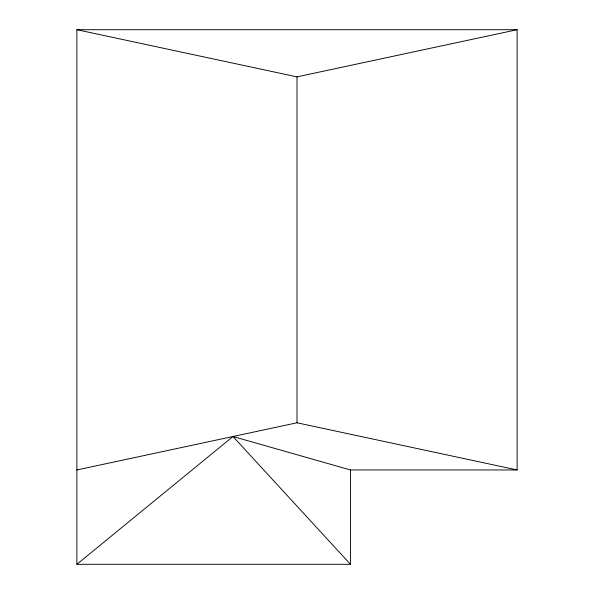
<?xml version="1.0" encoding="UTF-8"?>
<svg xmlns="http://www.w3.org/2000/svg" width="594" height="594" viewBox="0 0 594 594"><rect width="100%" height="100%" fill="white"/><g stroke="black" fill="none" stroke-linecap="round" stroke-linejoin="round"><path stroke-width="0.89" d="M76.871 564.3L232.982 436.508L350.46 469.958L517.129 469.958L517.129 29.7L76.871 29.7L76.871 564.3L350.46 564.3L350.46 469.958M76.871 29.7L297 76.871L517.129 29.7M76.871 469.958L297 422.787L517.129 469.958M232.982 436.508L350.46 564.3M297 76.871L297 422.787"/></g></svg>
